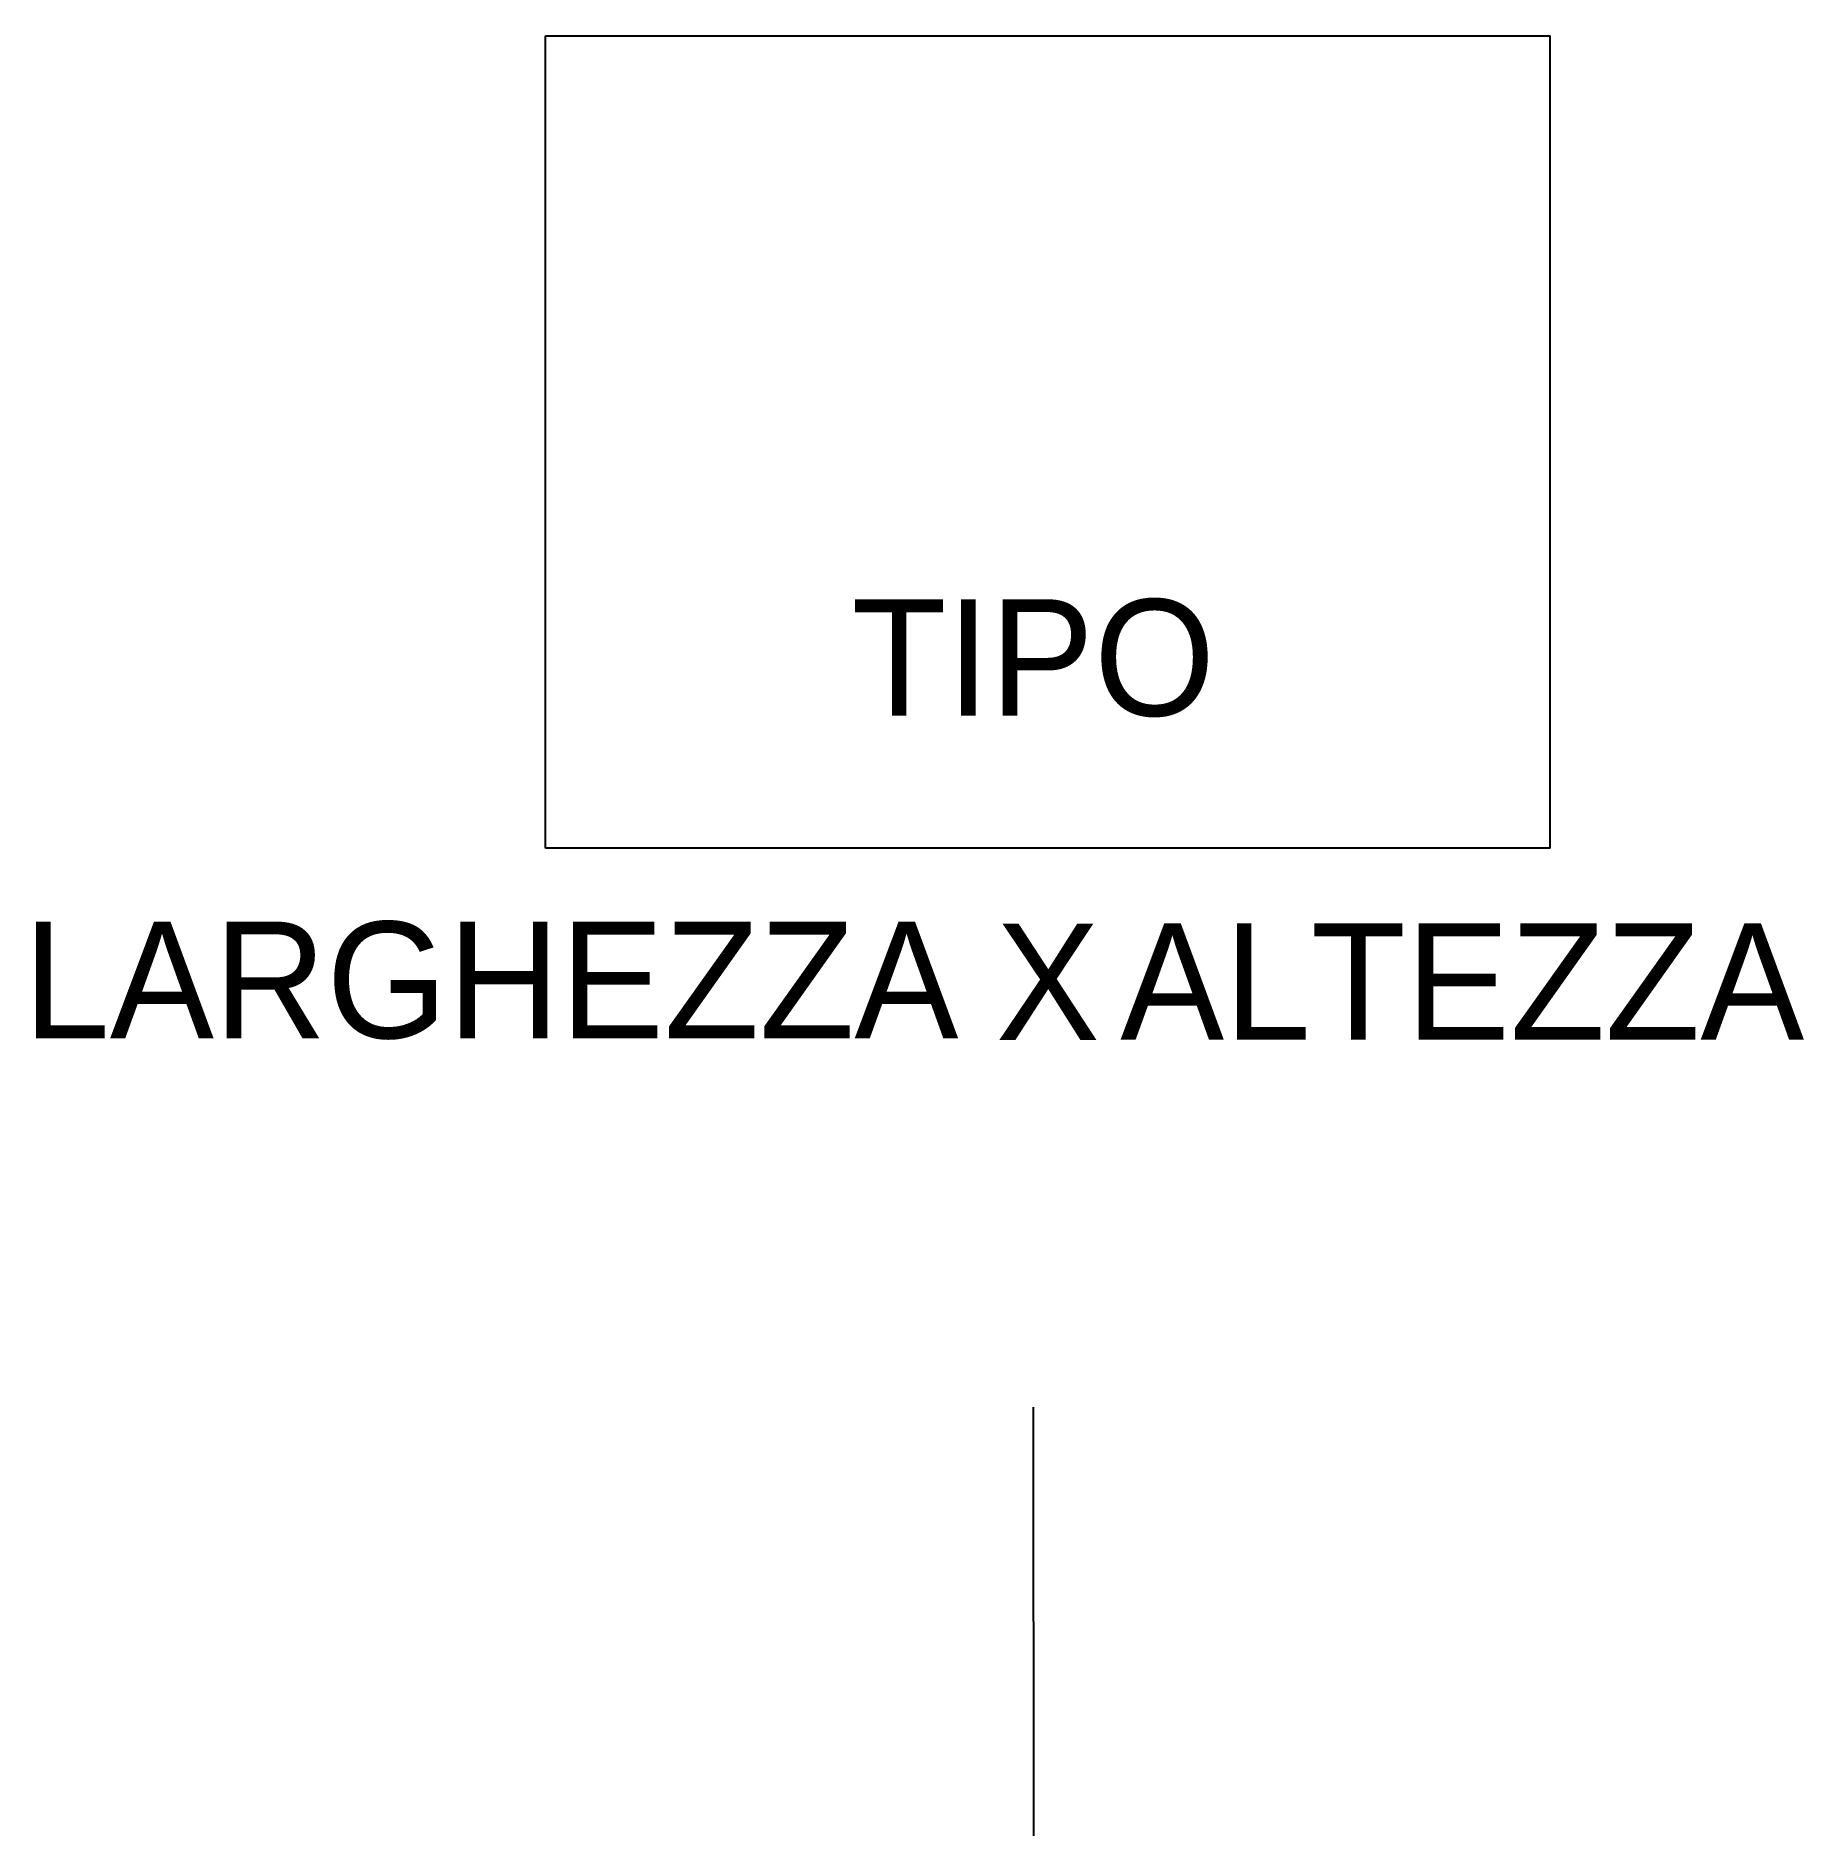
# Model space of a CAD drawing. Extents: x -1.71 to 1.32, y -0.37 to 2.72.
import ezdxf
from ezdxf.enums import TextEntityAlignment as Align

# ---------------------------------------------------------------- set-up
doc = ezdxf.new("R2010")
doc.units = 0
doc.layers.get('0').update_dxf_attribs({"linetype": 'CONTINUOUS'})

msp = doc.modelspace()

# ---------------------------------------------------------------- linework, layer by layer
at = {"linetype": 'CONTINUOUS'}
for p, q in [((-0.837, 1.3275), (-0.837, 2.7218)), ((-0.837, 2.7218), (0.8871, 2.7218)), ((0.8871, 1.3275), (0.8871, 2.7218)), ((0, 0), (0, 0.3679)), ((0, 0), (0, -0.3679))]:
    msp.add_line(p, q, dxfattribs=at)
msp.add_line((0.8871, 1.3275), (-0.837, 1.3275))

# ---------------------------------------------------------------- texts
at = {"color": 7, "linetype": 'CONTINUOUS'}
msp.add_text('X', height=0.2, dxfattribs=at).set_placement((-0.0644, 0.9983))
at = {"color": 3, "flags": 8}
msp.add_attdef('TIPO', text='lucernai', height=0.2, dxfattribs=at).set_placement((0, 1.5549), align=Align.CENTER)
msp.add_attdef('LARGHEZZA', text='0.00', height=0.2, dxfattribs=at).set_placement((-0.1286, 1.0015), align=Align.RIGHT)
msp.add_attdef('ALTEZZA', (0.1491, 0.9987), '0.00', height=0.2, dxfattribs=at)

doc.saveas('drawing.dxf')
